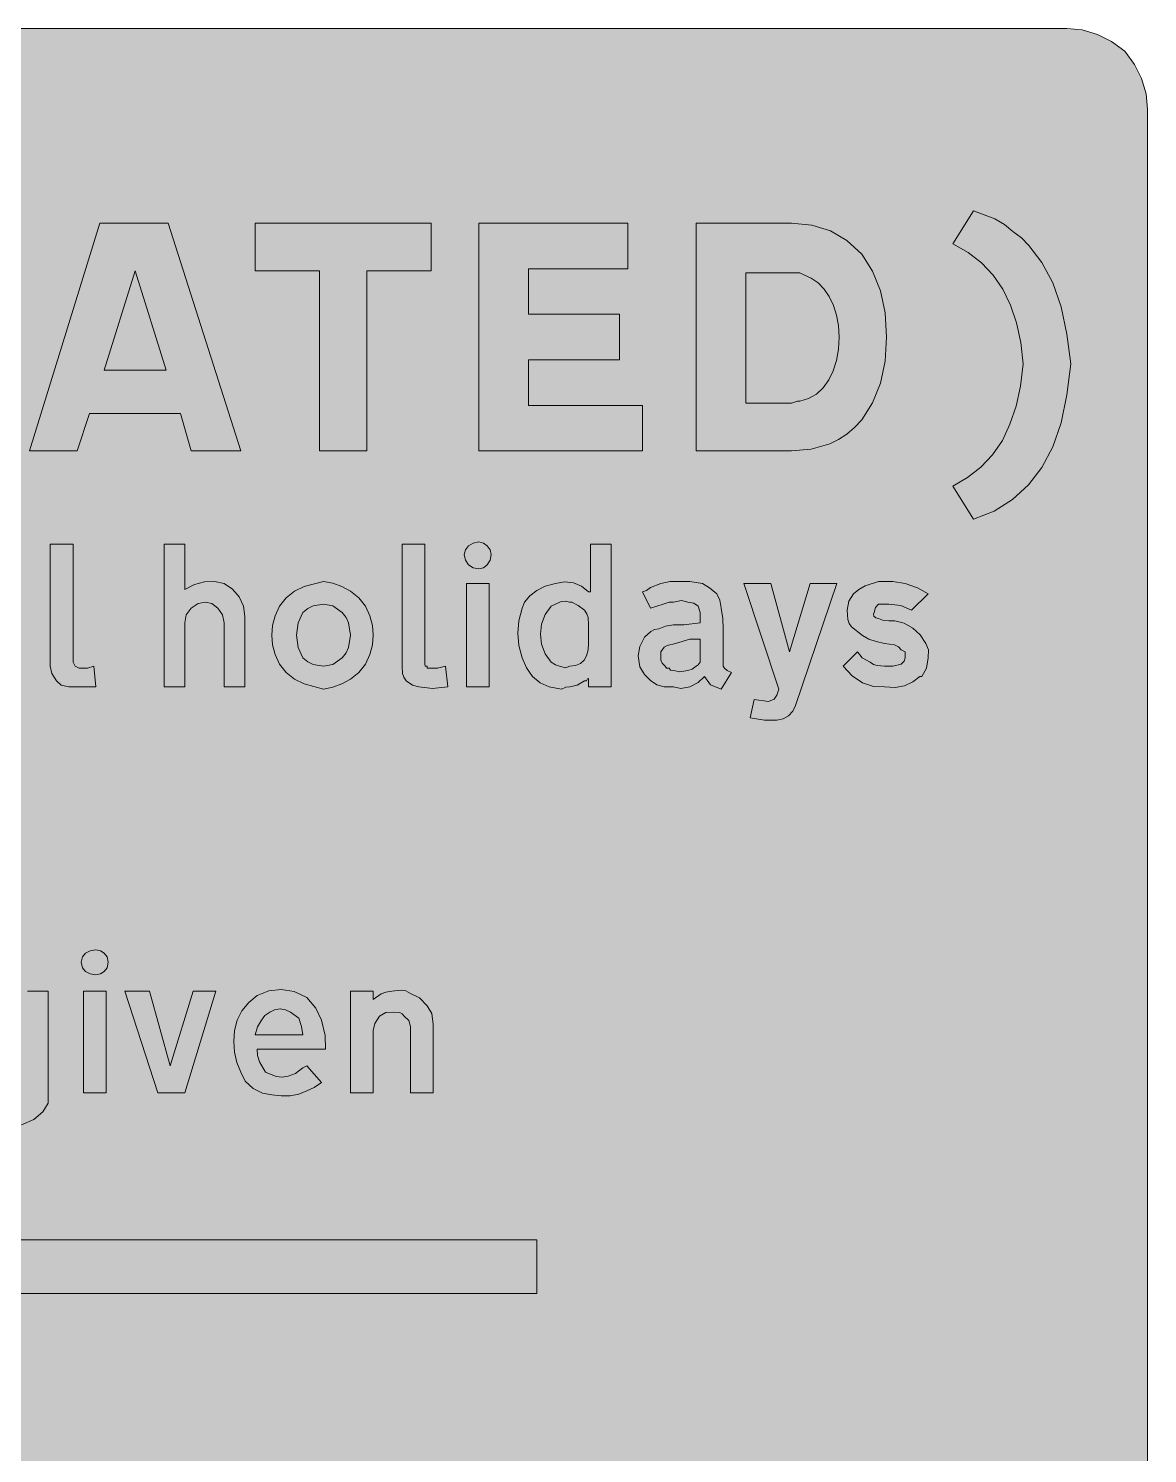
# Model space of a CAD drawing. Header units: metres. Extents: x 10 to 559, y 12 to 260.
# Drawn here: x 462.1 to 559.4, y 136.2 to 260.1 of the extents above; entities that cross this region are included whole.
import ezdxf

# ---------------------------------------------------------------- set-up
doc = ezdxf.new("R2010")
doc.units = ezdxf.units.M
doc.layers.add('FILL_BLACK_000000', color=7, linetype='Continuous', true_color=0x000000)
doc.layers.add('FILL_YELLOW_FFFF00', color=7, linetype='Continuous', true_color=0xffff00)

msp = doc.modelspace()

# ---------------------------------------------------------------- hatches: boundary and pattern name
at = {"layer": 'FILL_BLACK_000000', "true_color": 0x000000}
h = msp.add_hatch(color=7, dxfattribs=at)
h.dxf.hatch_style = 1
h.paths.add_polyline_path([(548.43, 232.81), (548.06, 234.52), (547.54, 236.06), (546.86, 237.44), (546.02, 238.66), (545.02, 239.72), (543.85, 240.63), (542.52, 241.38), (544.32, 244.26), (546.16, 243.56), (547, 243.07), (547.74, 242.46), (548.49, 241.89), (549.13, 241.25), (550.26, 239.76), (551.21, 237.98), (551.92, 235.89), (552.44, 233.53), (552.78, 230.94), (552.44, 228.24), (551.92, 225.83), (551.21, 223.73), (550.26, 221.94), (549.08, 220.43), (547.69, 219.15), (546.11, 218.14), (544.32, 217.44), (542.52, 220.32), (543.8, 221.07), (544.95, 221.96), (545.96, 223.03), (546.84, 224.28), (547.48, 225.7), (548.01, 227.27), (548.41, 229.01), (548.64, 230.94), (548.43, 232.81)])
h = msp.add_hatch(color=7, dxfattribs=at)
h.dxf.hatch_style = 1
h.paths.add_polyline_path([(475.38, 226.62), (467.46, 226.62), (466.38, 223.38), (462.24, 223.38), (468.36, 243.18), (474.3, 243.18), (480.6, 223.38), (476.28, 223.38), (475.38, 226.62)])
h.paths.add_polyline_path([(468.72, 230.4), (474.12, 230.4), (471.42, 239.04), (468.72, 230.4)], flags=16)
h = msp.add_hatch(color=7, dxfattribs=at)
h.dxf.hatch_style = 1
h.paths.add_polyline_path([(491.58, 223.38), (487.44, 223.38), (487.44, 239.04), (481.86, 239.04), (481.86, 243.18), (497.16, 243.18), (497.16, 239.04), (491.58, 239.04), (491.58, 223.38)])
h = msp.add_hatch(color=7, dxfattribs=at)
h.dxf.hatch_style = 1
h.paths.add_polyline_path([(505.62, 227.34), (515.52, 227.34), (515.52, 223.38), (501.3, 223.38), (501.3, 243.18), (514.26, 243.18), (514.26, 239.22), (505.62, 239.22), (505.62, 235.26), (513.54, 235.26), (513.54, 231.3), (505.62, 231.3), (505.62, 227.34)])
h = msp.add_hatch(color=7, dxfattribs=at)
h.dxf.hatch_style = 1
h.paths.add_polyline_path([(520.2, 243.18), (528.48, 243.18), (530.27, 243.01), (531.88, 242.51), (533.31, 241.66), (534.6, 240.48), (535.54, 239), (536.22, 237.29), (536.63, 235.37), (536.76, 233.28), (536.63, 231.19), (536.22, 229.28), (535.54, 227.56), (534.6, 226.08), (533.97, 225.4), (533.29, 224.82), (532.57, 224.36), (531.81, 223.99), (530.2, 223.52), (528.48, 223.38), (520.2, 223.38), (520.2, 243.18)])
h.paths.add_polyline_path([(527.94, 227.52), (528.48, 227.54), (529.02, 227.7), (529.2, 227.7), (529.97, 227.93), (530.65, 228.32), (531.23, 228.86), (531.72, 229.55), (532.11, 230.34), (532.39, 231.24), (532.56, 232.23), (532.62, 233.28), (532.56, 234.27), (532.4, 235.19), (532.13, 236.03), (531.77, 236.79), (531.32, 237.45), (530.8, 237.99), (530.21, 238.4), (529.56, 238.68), (529.2, 238.86), (528.12, 238.86), (527.76, 238.86), (524.52, 238.86), (524.52, 227.52), (527.76, 227.52), (527.87, 227.52), (527.94, 227.52)], flags=16)
h = msp.add_hatch(color=7, dxfattribs=at)
h.dxf.hatch_style = 1
h.paths.add_polyline_path([(464.04, 215.28), (466.02, 215.28), (466.02, 205.02), (466.2, 204.66), (466.56, 204.48), (467.28, 204.48), (467.82, 204.66), (468, 202.86), (466.74, 202.86), (465.66, 202.86), (464.98, 203), (464.58, 203.4), (464.17, 204.03), (464.04, 204.66), (464.04, 215.28)])
h = msp.add_hatch(color=7, dxfattribs=at)
h.dxf.hatch_style = 1
h.paths.add_polyline_path([(476.58, 211.76), (477.45, 212), (478.32, 212.03), (479.16, 211.86), (479.9, 211.36), (480.46, 210.69), (480.83, 209.89), (480.96, 208.98), (480.96, 202.86), (479.16, 202.86), (479.16, 208.44), (479.02, 209.14), (478.62, 209.7), (478.08, 210.11), (477.54, 210.24), (476.91, 210.11), (476.28, 209.7), (475.87, 209.14), (475.74, 208.44), (475.74, 202.86), (473.94, 202.86), (473.94, 215.28), (475.74, 215.28), (475.74, 211.32), (476.58, 211.76)])
h = msp.add_hatch(color=7, dxfattribs=at)
h.dxf.hatch_style = 1
h.paths.add_polyline_path([(494.64, 215.28), (496.62, 215.28), (496.62, 204.84), (496.64, 204.68), (496.8, 204.66), (496.8, 204.48), (497.16, 204.48), (497.7, 204.48), (498.42, 204.66), (498.6, 202.86), (497.27, 202.73), (496.08, 202.86), (495.54, 203), (495, 203.4), (494.79, 203.7), (494.68, 204.03), (494.64, 204.66), (494.64, 215.28)])
h = msp.add_hatch(color=7, dxfattribs=at)
h.dxf.hatch_style = 1
h.paths.add_polyline_path([(502.29, 213.88), (502.04, 213.48), (501.7, 213.22), (501.3, 213.12), (500.8, 213.22), (500.4, 213.48), (500.14, 213.88), (500.04, 214.38), (500.14, 214.78), (500.4, 215.12), (500.8, 215.37), (501.3, 215.46), (501.7, 215.37), (502.04, 215.12), (502.29, 214.78), (502.38, 214.38), (502.29, 213.88)])
h = msp.add_hatch(color=7, dxfattribs=at)
h.dxf.hatch_style = 1
h.paths.add_polyline_path([(509.22, 202.86), (508.86, 202.84), (508.5, 202.68), (507.42, 202.86), (506.65, 203.23), (505.98, 203.78), (505.45, 204.51), (505.08, 205.38), (504.78, 206.46), (504.68, 207.54), (504.78, 208.62), (505.08, 209.7), (505.26, 210.24), (505.73, 210.77), (506.34, 211.25), (507.08, 211.63), (507.96, 211.86), (508.76, 212), (509.54, 211.91), (510.24, 211.61), (510.84, 211.14), (511.02, 211.14), (511.02, 215.28), (512.82, 215.28), (512.82, 202.86), (510.84, 202.86), (510.84, 203.58), (510.75, 203.56), (510.66, 203.4), (510.48, 203.4), (509.85, 203), (509.22, 202.86)])
h.paths.add_polyline_path([(510.14, 204.91), (510.46, 205.19), (510.66, 205.56), (510.82, 206.1), (510.84, 206.64), (510.84, 208.26), (510.8, 208.89), (510.69, 209.22), (510.48, 209.52), (509.94, 209.95), (509.4, 210.24), (509.22, 210.24), (508.81, 210.31), (508.41, 210.26), (507.6, 209.88), (507.06, 209.16), (506.76, 208.32), (506.66, 207.45), (506.76, 206.58), (507.06, 205.74), (507.6, 205.02), (507.96, 204.77), (508.32, 204.66), (508.84, 204.53), (509.22, 204.66), (509.72, 204.72), (510.14, 204.91)], flags=16)
h = msp.add_hatch(color=7, dxfattribs=at)
h.dxf.hatch_style = 1
h.paths.add_polyline_path([(483.59, 209.05), (483.98, 209.87), (484.56, 210.6), (485.29, 211.18), (486.11, 211.59), (487.8, 212.04), (488.61, 211.87), (489.4, 211.59), (490.15, 211.18), (490.86, 210.6), (491.44, 209.87), (491.83, 209.05), (492.05, 208.2), (492.12, 207.36), (492.05, 206.52), (491.83, 205.67), (491.44, 204.85), (490.86, 204.12), (490.15, 203.54), (489.4, 203.13), (488.61, 202.85), (487.8, 202.68), (486.11, 203.13), (485.29, 203.54), (484.56, 204.12), (483.98, 204.85), (483.59, 205.67), (483.37, 206.52), (483.3, 207.36), (483.37, 208.2), (483.59, 209.05)])
h.paths.add_polyline_path([(486.43, 209.68), (486, 209.34), (485.59, 208.42), (485.46, 207.36), (485.59, 206.3), (486, 205.38), (486.43, 205.04), (486.9, 204.82), (487.8, 204.66), (488.61, 204.82), (489.42, 205.38), (489.76, 205.82), (489.98, 206.3), (490.14, 207.36), (489.98, 208.42), (489.76, 208.9), (489.42, 209.34), (488.61, 209.9), (487.8, 210.06), (486.9, 209.9), (486.43, 209.68)], flags=16)
h = msp.add_hatch(color=7, dxfattribs=at)
h.dxf.hatch_style = 1
h.paths.add_polyline_path([(502.2, 211.86), (502.2, 202.86), (500.22, 202.86), (500.22, 211.86), (502.2, 211.86)])
h = msp.add_hatch(color=7, dxfattribs=at)
h.dxf.hatch_style = 1
h.paths.add_polyline_path([(516.24, 211.5), (517.14, 211.86), (517.93, 212.02), (518.58, 212.04), (519.66, 212.02), (520.74, 211.86), (521.37, 211.48), (522, 210.96), (522.25, 210.4), (522.36, 209.7), (522.52, 208.8), (522.54, 207.9), (522.54, 205.02), (522.54, 204.66), (522.65, 204.48), (522.9, 204.3), (523.26, 204.12), (522.36, 202.68), (521.46, 203.04), (520.92, 203.76), (520.36, 203.24), (519.66, 202.86), (518.87, 202.73), (518.22, 202.86), (517.43, 202.88), (516.78, 203.04), (516.24, 203.42), (515.7, 203.94), (515.29, 204.62), (515.16, 205.56), (515.29, 206.37), (515.7, 207.18), (516.26, 207.68), (516.59, 207.84), (516.96, 207.9), (517.52, 208.15), (518.22, 208.26), (519.12, 208.26), (520.56, 208.44), (520.56, 208.8), (520.56, 209.34), (520.38, 209.88), (520, 210.13), (519.48, 210.24), (518.92, 210.38), (518.22, 210.24), (517.84, 210.22), (517.32, 210.06), (516.24, 209.7), (515.52, 211.14), (515.88, 211.25), (516.24, 211.5)])
h.paths.add_polyline_path([(519.48, 204.3), (519.84, 204.41), (520.2, 204.66), (520.38, 204.77), (520.56, 205.02), (520.56, 205.38), (520.56, 207), (519.66, 207), (518.4, 206.64), (517.68, 206.46), (517.41, 206.33), (517.14, 205.92), (517.14, 205.2), (517.25, 204.93), (517.5, 204.66), (517.61, 204.5), (517.86, 204.48), (517.97, 204.32), (518.22, 204.3), (518.78, 204.17), (519.48, 204.3)], flags=16)
h = msp.add_hatch(color=7, dxfattribs=at)
h.dxf.hatch_style = 1
h.paths.add_polyline_path([(527.4, 202.68), (524.34, 211.86), (526.68, 211.86), (528.3, 205.92), (530.1, 211.86), (532.44, 211.86), (528.84, 201.24), (528.61, 200.74), (528.23, 200.34), (527.75, 200.08), (527.22, 199.98), (526.14, 199.98), (524.88, 200.16), (525.24, 201.78), (526.5, 201.6), (526.99, 201.8), (527.22, 202.14), (527.4, 202.68)])
h = msp.add_hatch(color=7, dxfattribs=at)
h.dxf.hatch_style = 1
h.paths.add_polyline_path([(536.49, 208.64), (536.94, 208.62), (537.12, 208.62), (537.48, 208.62), (538.28, 208.39), (539.03, 207.97), (539.68, 207.38), (540.18, 206.64), (540.41, 206.08), (540.36, 205.38), (540.23, 204.5), (539.82, 203.76), (539.64, 203.76), (539.04, 203.29), (538.31, 202.97), (537.49, 202.82), (536.58, 202.86), (535.61, 202.89), (534.65, 203.22), (533.75, 203.82), (532.98, 204.66), (534.24, 205.92), (534.64, 205.4), (535.32, 205.02), (535.62, 204.81), (535.95, 204.71), (536.58, 204.66), (537.3, 204.66), (538.02, 204.84), (538.27, 205.11), (538.38, 205.38), (538.38, 205.92), (538.02, 206.1), (537.8, 206.34), (537.43, 206.51), (536.58, 206.64), (535.86, 206.82), (535.22, 207.02), (534.65, 207.32), (533.7, 208.08), (533.49, 208.38), (533.38, 208.73), (533.34, 209.52), (533.48, 210.31), (533.88, 210.96), (534.34, 211.33), (534.89, 211.64), (536.04, 212.04), (536.22, 212.04), (537.3, 212.02), (538.38, 211.86), (539.44, 211.48), (540.36, 210.96), (538.92, 209.52), (538, 209.93), (536.94, 210.06), (536.04, 210.06), (535.79, 209.77), (535.68, 209.34), (535.61, 209.18), (535.66, 209), (535.81, 208.86), (536.04, 208.8), (536.49, 208.64)])
h = msp.add_hatch(color=7, dxfattribs=at)
h.dxf.hatch_style = 1
h.paths.add_polyline_path([(468.99, 178.45), (468.74, 178.11), (468.4, 177.91), (468, 177.84), (467.5, 177.91), (467.1, 178.11), (466.84, 178.45), (466.74, 178.92), (466.84, 179.39), (467.1, 179.73), (467.5, 179.93), (468, 180), (468.4, 179.93), (468.74, 179.73), (468.99, 179.39), (469.08, 178.92), (468.99, 178.45)])
h = msp.add_hatch(color=7, dxfattribs=at)
h.dxf.hatch_style = 1
h.paths.add_polyline_path([(457.8, 166.7), (458.48, 166.48), (459.9, 166.32), (460.61, 166.38), (461.14, 166.57), (461.49, 166.85), (461.7, 167.22), (461.79, 167.24), (461.88, 167.4), (461.88, 167.58), (461.88, 168.66), (461.52, 168.48), (460.08, 168.3), (459.49, 168.35), (458.1, 168.66), (457.41, 169.17), (456.77, 169.94), (456.3, 171.01), (456.12, 172.44), (456.2, 173.37), (456.42, 174.15), (456.76, 174.78), (457.18, 175.3), (458.17, 176.01), (459.18, 176.4), (460.08, 176.58), (461.16, 176.4), (462.06, 175.86), (462.06, 176.4), (463.86, 176.4), (463.86, 166.68), (463.4, 165.91), (462.6, 165.26), (461.53, 164.78), (460.26, 164.52), (459.39, 164.48), (458.46, 164.61), (457.53, 164.87), (456.66, 165.24), (457.2, 167.04), (457.8, 166.7)])
h.paths.add_polyline_path([(458.78, 174.11), (458.44, 173.7), (458.19, 173.15), (458.1, 172.44), (458.28, 171.42), (458.71, 170.73), (459.24, 170.31), (459.72, 170.1), (460.08, 170.1), (460.42, 170.15), (461.16, 170.46), (461.45, 170.67), (461.74, 171.05), (461.97, 171.62), (462.06, 172.44), (461.91, 173.44), (461.52, 174.06), (461, 174.41), (460.44, 174.6), (460.08, 174.6), (459.18, 174.42), (458.78, 174.11)], flags=16)
h = msp.add_hatch(color=7, dxfattribs=at)
h.dxf.hatch_style = 1
h.paths.add_polyline_path([(468.9, 176.4), (468.9, 167.58), (466.92, 167.58), (466.92, 176.4), (468.9, 176.4)])
h = msp.add_hatch(color=7, dxfattribs=at)
h.dxf.hatch_style = 1
h.paths.add_polyline_path([(478.44, 176.4), (475.74, 167.58), (473.4, 167.58), (470.52, 176.4), (472.68, 176.4), (474.48, 169.92), (476.46, 176.4), (478.44, 176.4)])
h = msp.add_hatch(color=7, dxfattribs=at)
h.dxf.hatch_style = 1
h.paths.add_polyline_path([(481.68, 167.94), (481, 168.59), (480.6, 169.38), (480.26, 170.22), (480.06, 171.11), (479.99, 172.04), (480.06, 172.98), (480.29, 173.89), (480.71, 174.71), (481.3, 175.44), (482.04, 176.04), (483.04, 176.44), (484.13, 176.56), (485.25, 176.37), (486.36, 175.86), (487.12, 174.94), (487.62, 173.88), (487.93, 172.55), (487.98, 171.36), (482.04, 171.36), (482.06, 170.82), (482.22, 170.28), (482.76, 169.38), (483.68, 169), (484.2, 168.95), (484.74, 169.02), (485.37, 169.25), (486, 169.74), (486.36, 169.92), (487.62, 168.48), (486.99, 168.05), (486.36, 167.76), (485.65, 167.45), (484.9, 167.31), (484.11, 167.3), (483.3, 167.4), (482.49, 167.54), (481.68, 167.94)])
h.paths.add_polyline_path([(485.89, 173.34), (485.64, 174.06), (484.92, 174.6), (484.49, 174.8), (484.02, 174.87), (483.55, 174.8), (483.12, 174.6), (482.69, 174.31), (482.4, 173.88), (482.06, 173.32), (481.86, 172.62), (486, 172.62), (485.89, 173.34)], flags=16)
h = msp.add_hatch(color=7, dxfattribs=at)
h.dxf.hatch_style = 1
h.paths.add_polyline_path([(493.22, 174.56), (492.66, 174.24), (492.26, 173.61), (492.12, 172.98), (492.12, 167.58), (490.14, 167.58), (490.14, 176.4), (492.12, 176.4), (492.12, 175.68), (492.8, 176.18), (493.23, 176.34), (493.74, 176.4), (494.55, 176.51), (494.96, 176.43), (495.36, 176.22), (496.15, 175.82), (496.8, 175.14), (497.21, 174.47), (497.34, 173.52), (497.34, 167.58), (495.36, 167.58), (495.36, 173.34), (495.23, 173.86), (494.82, 174.24), (494.65, 174.45), (494.44, 174.56), (493.92, 174.6), (493.22, 174.56)])
h = msp.add_hatch(color=7, dxfattribs=at)
h.dxf.hatch_style = 1
h.paths.add_polyline_path([(506.34, 154.8), (506.34, 150.12), (72.9, 150.12), (77.58, 145.44), (70.56, 145.44), (63.36, 152.46), (70.56, 159.48), (77.58, 159.48), (72.9, 154.8), (506.34, 154.8)])
at = {"layer": 'FILL_YELLOW_FFFF00', "true_color": 0xffff00}
h = msp.add_hatch(color=7, dxfattribs=at)
h.dxf.hatch_style = 1
h.paths.add_polyline_path([(553.76, 259.97), (555.08, 259.58), (556.32, 258.96), (557.46, 258.12), (558.3, 256.98), (558.92, 255.74), (559.31, 254.42), (559.44, 253.08), (559.44, 19.26), (559.31, 17.91), (558.9, 16.56), (558.25, 15.32), (557.46, 14.22), (556.29, 13.28), (555.01, 12.6), (553.69, 12.2), (552.42, 12.06), (17.28, 12.06), (16.04, 12.2), (14.78, 12.6), (13.56, 13.28), (12.42, 14.22), (11.48, 15.36), (10.8, 16.61), (10.4, 17.92), (10.26, 19.26), (10.26, 253.08), (10.4, 254.41), (10.8, 255.6), (11.48, 256.93), (12.42, 258.12), (13.52, 259.07), (14.76, 259.74), (16.09, 260.06), (17.28, 260.1), (552.42, 260.1), (553.76, 259.97)])

# ---------------------------------------------------------------- linework, layer by layer
at = {"layer": 'FILL_BLACK_000000', "lineweight": 0, "true_color": 0x000000}
for points in [[(548.43, 232.81), (548.06, 234.52), (547.54, 236.06), (546.86, 237.44), (546.02, 238.66), (545.02, 239.72), (543.85, 240.63), (542.52, 241.38), (544.32, 244.26), (546.16, 243.56), (547, 243.07), (547.74, 242.46), (548.49, 241.89), (549.13, 241.25), (550.26, 239.76), (551.21, 237.98), (551.92, 235.89), (552.44, 233.53), (552.78, 230.94), (552.44, 228.24), (551.92, 225.83), (551.21, 223.73), (550.26, 221.94), (549.08, 220.43), (547.69, 219.15), (546.11, 218.14), (544.32, 217.44), (542.52, 220.32), (543.8, 221.07), (544.95, 221.96), (545.96, 223.03), (546.84, 224.28), (547.48, 225.7), (548.01, 227.27), (548.41, 229.01), (548.64, 230.94)], [(475.38, 226.62), (467.46, 226.62), (466.38, 223.38), (462.24, 223.38), (468.36, 243.18), (474.3, 243.18), (480.6, 223.38), (476.28, 223.38)], [(491.58, 223.38), (487.44, 223.38), (487.44, 239.04), (481.86, 239.04), (481.86, 243.18), (497.16, 243.18), (497.16, 239.04), (491.58, 239.04)], [(505.62, 227.34), (515.52, 227.34), (515.52, 223.38), (501.3, 223.38), (501.3, 243.18), (514.26, 243.18), (514.26, 239.22), (505.62, 239.22), (505.62, 235.26), (513.54, 235.26), (513.54, 231.3), (505.62, 231.3)], [(520.2, 243.18), (528.48, 243.18), (530.27, 243.01), (531.88, 242.51), (533.31, 241.66), (534.6, 240.48), (535.54, 239), (536.22, 237.29), (536.63, 235.37), (536.76, 233.28), (536.63, 231.19), (536.22, 229.28), (535.54, 227.56), (534.6, 226.08), (533.97, 225.4), (533.29, 224.82), (532.57, 224.36), (531.81, 223.99), (530.2, 223.52), (528.48, 223.38), (520.2, 223.38)], [(468.72, 230.4), (474.12, 230.4), (471.42, 239.04)], [(527.94, 227.52), (528.48, 227.54), (529.02, 227.7), (529.2, 227.7), (529.97, 227.93), (530.65, 228.32), (531.23, 228.86), (531.72, 229.55), (532.11, 230.34), (532.39, 231.24), (532.56, 232.23), (532.62, 233.28), (532.56, 234.27), (532.4, 235.19), (532.13, 236.03), (531.77, 236.79), (531.32, 237.45), (530.8, 237.99), (530.21, 238.4), (529.56, 238.68), (529.2, 238.86), (528.12, 238.86), (527.76, 238.86), (524.52, 238.86), (524.52, 227.52), (527.76, 227.52), (527.87, 227.52)], [(464.04, 215.28), (466.02, 215.28), (466.02, 205.02), (466.2, 204.66), (466.56, 204.48), (467.28, 204.48), (467.82, 204.66), (468, 202.86), (466.74, 202.86), (465.66, 202.86), (464.98, 203), (464.58, 203.4), (464.17, 204.03), (464.04, 204.66)], [(476.58, 211.76), (477.45, 212), (478.32, 212.03), (479.16, 211.86), (479.9, 211.36), (480.46, 210.69), (480.83, 209.89), (480.96, 208.98), (480.96, 202.86), (479.16, 202.86), (479.16, 208.44), (479.02, 209.14), (478.62, 209.7), (478.08, 210.11), (477.54, 210.24), (476.91, 210.11), (476.28, 209.7), (475.87, 209.14), (475.74, 208.44), (475.74, 202.86), (473.94, 202.86), (473.94, 215.28), (475.74, 215.28), (475.74, 211.32)], [(494.64, 215.28), (496.62, 215.28), (496.62, 204.84), (496.64, 204.68), (496.8, 204.66), (496.8, 204.48), (497.16, 204.48), (497.7, 204.48), (498.42, 204.66), (498.6, 202.86), (497.27, 202.73), (496.08, 202.86), (495.54, 203), (495, 203.4), (494.79, 203.7), (494.68, 204.03), (494.64, 204.66)], [(502.29, 213.88), (502.04, 213.48), (501.7, 213.22), (501.3, 213.12), (500.8, 213.22), (500.4, 213.48), (500.14, 213.88), (500.04, 214.38), (500.14, 214.78), (500.4, 215.12), (500.8, 215.37), (501.3, 215.46), (501.7, 215.37), (502.04, 215.12), (502.29, 214.78), (502.38, 214.38)], [(509.22, 202.86), (508.86, 202.84), (508.5, 202.68), (507.42, 202.86), (506.65, 203.23), (505.98, 203.78), (505.45, 204.51), (505.08, 205.38), (504.78, 206.46), (504.68, 207.54), (504.78, 208.62), (505.08, 209.7), (505.26, 210.24), (505.73, 210.77), (506.34, 211.25), (507.08, 211.63), (507.96, 211.86), (508.76, 212), (509.54, 211.91), (510.24, 211.61), (510.84, 211.14), (511.02, 211.14), (511.02, 215.28), (512.82, 215.28), (512.82, 202.86), (510.84, 202.86), (510.84, 203.58), (510.75, 203.56), (510.66, 203.4), (510.48, 203.4), (509.85, 203)], [(483.59, 209.05), (483.98, 209.87), (484.56, 210.6), (485.29, 211.18), (486.11, 211.59), (487.8, 212.04), (488.61, 211.87), (489.4, 211.59), (490.15, 211.18), (490.86, 210.6), (491.44, 209.87), (491.83, 209.05), (492.05, 208.2), (492.12, 207.36), (492.05, 206.52), (491.83, 205.67), (491.44, 204.85), (490.86, 204.12), (490.15, 203.54), (489.4, 203.13), (488.61, 202.85), (487.8, 202.68), (486.11, 203.13), (485.29, 203.54), (484.56, 204.12), (483.98, 204.85), (483.59, 205.67), (483.37, 206.52), (483.3, 207.36), (483.37, 208.2)], [(502.2, 211.86), (502.2, 202.86), (500.22, 202.86), (500.22, 211.86)], [(516.24, 211.5), (517.14, 211.86), (517.93, 212.02), (518.58, 212.04), (519.66, 212.02), (520.74, 211.86), (521.37, 211.48), (522, 210.96), (522.25, 210.4), (522.36, 209.7), (522.52, 208.8), (522.54, 207.9), (522.54, 205.02), (522.54, 204.66), (522.65, 204.48), (522.9, 204.3), (523.26, 204.12), (522.36, 202.68), (521.46, 203.04), (520.92, 203.76), (520.36, 203.24), (519.66, 202.86), (518.87, 202.73), (518.22, 202.86), (517.43, 202.88), (516.78, 203.04), (516.24, 203.42), (515.7, 203.94), (515.29, 204.62), (515.16, 205.56), (515.29, 206.37), (515.7, 207.18), (516.26, 207.68), (516.59, 207.84), (516.96, 207.9), (517.52, 208.15), (518.22, 208.26), (519.12, 208.26), (520.56, 208.44), (520.56, 208.8), (520.56, 209.34), (520.38, 209.88), (520, 210.13), (519.48, 210.24), (518.92, 210.38), (518.22, 210.24), (517.84, 210.22), (517.32, 210.06), (516.24, 209.7), (515.52, 211.14), (515.88, 211.25)], [(527.4, 202.68), (524.34, 211.86), (526.68, 211.86), (528.3, 205.92), (530.1, 211.86), (532.44, 211.86), (528.84, 201.24), (528.61, 200.74), (528.23, 200.34), (527.75, 200.08), (527.22, 199.98), (526.14, 199.98), (524.88, 200.16), (525.24, 201.78), (526.5, 201.6), (526.99, 201.8), (527.22, 202.14)], [(536.49, 208.64), (536.94, 208.62), (537.12, 208.62), (537.48, 208.62), (538.28, 208.39), (539.03, 207.97), (539.68, 207.38), (540.18, 206.64), (540.41, 206.08), (540.36, 205.38), (540.23, 204.5), (539.82, 203.76), (539.64, 203.76), (539.04, 203.29), (538.31, 202.97), (537.49, 202.82), (536.58, 202.86), (535.61, 202.89), (534.65, 203.22), (533.75, 203.82), (532.98, 204.66), (534.24, 205.92), (534.64, 205.4), (535.32, 205.02), (535.62, 204.81), (535.95, 204.71), (536.58, 204.66), (537.3, 204.66), (538.02, 204.84), (538.27, 205.11), (538.38, 205.38), (538.38, 205.92), (538.02, 206.1), (537.8, 206.34), (537.43, 206.51), (536.58, 206.64), (535.86, 206.82), (535.22, 207.02), (534.65, 207.32), (533.7, 208.08), (533.49, 208.38), (533.38, 208.73), (533.34, 209.52), (533.48, 210.31), (533.88, 210.96), (534.34, 211.33), (534.89, 211.64), (536.04, 212.04), (536.22, 212.04), (537.3, 212.02), (538.38, 211.86), (539.44, 211.48), (540.36, 210.96), (538.92, 209.52), (538, 209.93), (536.94, 210.06), (536.04, 210.06), (535.79, 209.77), (535.68, 209.34), (535.61, 209.18), (535.66, 209), (535.81, 208.86), (536.04, 208.8)], [(486.43, 209.68), (486, 209.34), (485.59, 208.42), (485.46, 207.36), (485.59, 206.3), (486, 205.38), (486.43, 205.04), (486.9, 204.82), (487.8, 204.66), (488.61, 204.82), (489.42, 205.38), (489.76, 205.82), (489.98, 206.3), (490.14, 207.36), (489.98, 208.42), (489.76, 208.9), (489.42, 209.34), (488.61, 209.9), (487.8, 210.06), (486.9, 209.9)], [(510.14, 204.91), (510.46, 205.19), (510.66, 205.56), (510.82, 206.1), (510.84, 206.64), (510.84, 208.26), (510.8, 208.89), (510.69, 209.22), (510.48, 209.52), (509.94, 209.95), (509.4, 210.24), (509.22, 210.24), (508.81, 210.31), (508.41, 210.26), (507.6, 209.88), (507.06, 209.16), (506.76, 208.32), (506.66, 207.45), (506.76, 206.58), (507.06, 205.74), (507.6, 205.02), (507.96, 204.77), (508.32, 204.66), (508.84, 204.53), (509.22, 204.66), (509.72, 204.72)], [(519.48, 204.3), (519.84, 204.41), (520.2, 204.66), (520.38, 204.77), (520.56, 205.02), (520.56, 205.38), (520.56, 207), (519.66, 207), (518.4, 206.64), (517.68, 206.46), (517.41, 206.33), (517.14, 205.92), (517.14, 205.2), (517.25, 204.93), (517.5, 204.66), (517.61, 204.5), (517.86, 204.48), (517.97, 204.32), (518.22, 204.3), (518.78, 204.17)], [(468.99, 178.45), (468.74, 178.11), (468.4, 177.91), (468, 177.84), (467.5, 177.91), (467.1, 178.11), (466.84, 178.45), (466.74, 178.92), (466.84, 179.39), (467.1, 179.73), (467.5, 179.93), (468, 180), (468.4, 179.93), (468.74, 179.73), (468.99, 179.39), (469.08, 178.92)], [(468.9, 176.4), (468.9, 167.58), (466.92, 167.58), (466.92, 176.4)], [(478.44, 176.4), (475.74, 167.58), (473.4, 167.58), (470.52, 176.4), (472.68, 176.4), (474.48, 169.92), (476.46, 176.4)], [(481.68, 167.94), (481, 168.59), (480.6, 169.38), (480.26, 170.22), (480.06, 171.11), (479.99, 172.04), (480.06, 172.98), (480.29, 173.89), (480.71, 174.71), (481.3, 175.44), (482.04, 176.04), (483.04, 176.44), (484.13, 176.56), (485.25, 176.37), (486.36, 175.86), (487.12, 174.94), (487.62, 173.88), (487.93, 172.55), (487.98, 171.36), (482.04, 171.36), (482.06, 170.82), (482.22, 170.28), (482.76, 169.38), (483.68, 169), (484.2, 168.95), (484.74, 169.02), (485.37, 169.25), (486, 169.74), (486.36, 169.92), (487.62, 168.48), (486.99, 168.05), (486.36, 167.76), (485.65, 167.45), (484.9, 167.31), (484.11, 167.3), (483.3, 167.4), (482.49, 167.54)], [(493.22, 174.56), (492.66, 174.24), (492.26, 173.61), (492.12, 172.98), (492.12, 167.58), (490.14, 167.58), (490.14, 176.4), (492.12, 176.4), (492.12, 175.68), (492.8, 176.18), (493.23, 176.34), (493.74, 176.4), (494.55, 176.51), (494.96, 176.43), (495.36, 176.22), (496.15, 175.82), (496.8, 175.14), (497.21, 174.47), (497.34, 173.52), (497.34, 167.58), (495.36, 167.58), (495.36, 173.34), (495.23, 173.86), (494.82, 174.24), (494.65, 174.45), (494.44, 174.56), (493.92, 174.6)], [(485.89, 173.34), (485.64, 174.06), (484.92, 174.6), (484.49, 174.8), (484.02, 174.87), (483.55, 174.8), (483.12, 174.6), (482.69, 174.31), (482.4, 173.88), (482.06, 173.32), (481.86, 172.62), (486, 172.62)], [(506.34, 154.8), (506.34, 150.12), (72.9, 150.12), (77.58, 145.44), (70.56, 145.44), (63.36, 152.46), (70.56, 159.48), (77.58, 159.48), (72.9, 154.8)]]:
    msp.add_lwpolyline(points, close=True, dxfattribs=at)
msp.add_lwpolyline([(462.06, 176.4), (463.86, 176.4), (463.86, 166.68), (463.4, 165.91), (462.6, 165.26), (461.53, 164.78)], dxfattribs=at)
at = {"layer": 'FILL_YELLOW_FFFF00', "lineweight": 0, "true_color": 0xffff00}
msp.add_lwpolyline([(17.28, 260.1), (552.42, 260.1), (553.76, 259.97), (555.08, 259.58), (556.32, 258.96), (557.46, 258.12), (558.3, 256.98), (558.92, 255.74), (559.31, 254.42), (559.44, 253.08), (559.44, 19.26), (559.31, 17.91), (558.9, 16.56), (558.25, 15.32), (557.46, 14.22), (556.29, 13.28), (555.01, 12.6), (553.69, 12.2), (552.42, 12.06), (17.28, 12.06)], dxfattribs=at)

doc.saveas('drawing.dxf')
